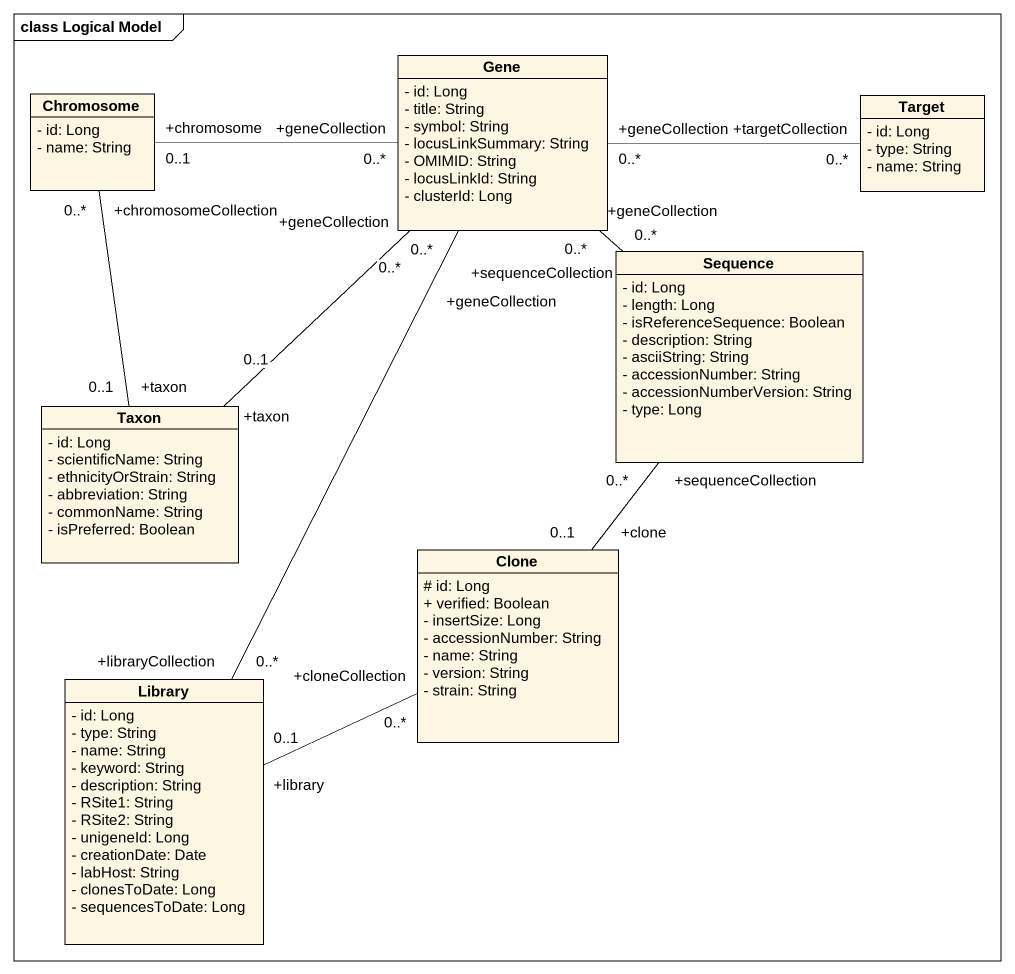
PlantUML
@startuml
mainframe class Logical Model
hide circle
hide empty members
skinparam classAttributeIconSize 0
class Gene {
  - id: Long
  - title: String
  - symbol: String
  - locusLinkSummary: String
  - OMIMID: String
  - locusLinkId: String
  - clusterId: Long
}
class Chromosome {
  - id: Long
  - name: String
}
class Target {
  - id: Long
  - type: String
  - name: String
}
class Sequence {
  - id: Long
  - length: Long
  - isReferenceSequence: Boolean
  - description: String
  - asciiString: String
  - accessionNumber: String
  - accessionNumberVersion: String
  - type: Long
}
class Taxon {
  - id: Long
  - scientificName: String
  - ethnicityOrStrain: String
  - abbreviation: String
  - commonName: String
  - isPreferred: Boolean
}
class Clone {
  # id: Long
  + verified: Boolean
  - insertSize: Long
  - accessionNumber: String
  - name: String
  - version: String
  - strain: String
}
class Library {
  - id: Long
  - type: String
  - name: String
  - keyword: String
  - description: String
  - RSite1: String
  - RSite2: String
  - unigeneId: Long
  - creationDate: Date
  - labHost: String
  - clonesToDate: Long
  - sequencesToDate: Long
}
Gene "+geneCollection\n0..*" -right- "+targetCollection\n0..*" Target
Gene "+geneCollection\n0..*" -- "+sequenceCollection\n0..*" Sequence
Gene "+geneCollection\n0..*" -- "+libraryCollection\n0..*" Library
Chromosome "+chromosome\n0..1" -right- "+geneCollection\n0..*" Gene
Taxon "+taxon\n0..1" -up- "+geneCollection\n0..*" Gene
Taxon "+taxon\n0..1" -up- "+chromosomeCollection\n0..*" Chromosome
Clone "+clone\n0..1" -up- "+sequenceCollection\n0..*" Sequence
Clone "+cloneCollection\n0..*" -left- "+library\n0..1" Library
@enduml
